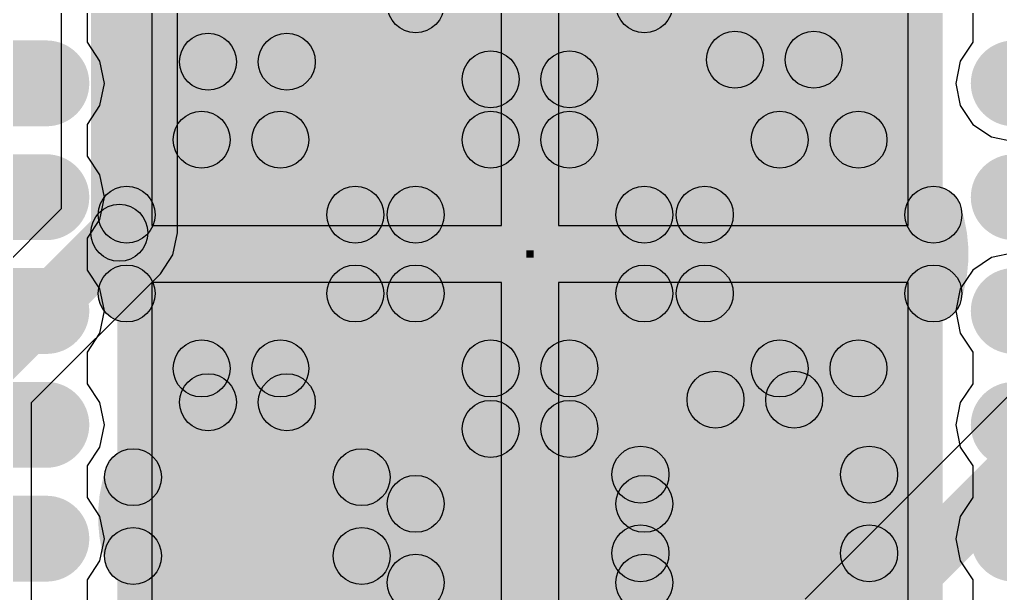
# Model space of a CAD drawing. Header units: millimetres. Extents: x -1.43 to 1.09, y -0.91 to 0.99.
# Drawn here: x -1.292 to -1.1563, y -0.0809 to -0.0015 of the extents above; entities that cross this region are included whole.
import ezdxf

# ---------------------------------------------------------------- set-up
doc = ezdxf.new("R2010")
doc.units = ezdxf.units.MM
doc.header["$MEASUREMENT"] = 0
for name, color, linetype in [('BottomLayer', 5, 'Continuous'), ('InternalPlane1', 76, 'Continuous'), ('InternalPlane2', 16, 'Continuous'), ('MultiLayer', 9, 'Continuous'), ('PadHoleLayer', 156, 'Continuous'), ('TopLayer', 1, 'Continuous'), ('TopPaste', 8, 'Continuous'), ('TopSolder', 216, 'Continuous'), ('ViaHoleLayer', 16, 'Continuous')]:
    doc.layers.add(name, color=color, linetype=linetype)

# ---------------------------------------------------------------- blocks, each defined once
blk = doc.blocks.new('RSM0032B_33')
at = {"layer": 'BottomLayer'}
h = blk.add_hatch(color=5, dxfattribs=at)
edge = h.paths.add_edge_path()
edge.add_arc((0, 0.04), 0.00787, 0, 360)
h = blk.add_hatch(color=5, dxfattribs=at)
edge = h.paths.add_edge_path()
edge.add_arc((-0.04, 0), 0.00787, 0, 360)
h = blk.add_hatch(color=5, dxfattribs=at)
edge = h.paths.add_edge_path()
edge.add_arc((0, 0), 0.00787, 0, 360)
h = blk.add_hatch(color=5, dxfattribs=at)
edge = h.paths.add_edge_path()
edge.add_arc((0.04, 0), 0.00787, 0, 360)
h = blk.add_hatch(color=5, dxfattribs=at)
edge = h.paths.add_edge_path()
edge.add_arc((0, -0.04), 0.00787, 0, 360)
at = {"layer": 'InternalPlane1'}
h = blk.add_hatch(color=76, dxfattribs=at)
edge = h.paths.add_edge_path()
edge.add_arc((-0.00545, 0.05582), 0.00394, 0, 360)
h = blk.add_hatch(color=76, dxfattribs=at)
edge = h.paths.add_edge_path()
edge.add_arc((0.00545, 0.05582), 0.00394, 0, 360)
h = blk.add_hatch(color=76, dxfattribs=at)
edge = h.paths.add_edge_path()
edge.add_arc((-0.01582, 0.04545), 0.00394, 0, 360)
h = blk.add_hatch(color=76, dxfattribs=at)
edge = h.paths.add_edge_path()
edge.add_arc((0.01582, 0.04545), 0.00394, 0, 360)
h = blk.add_hatch(color=76, dxfattribs=at)
edge = h.paths.add_edge_path()
edge.add_arc((-0.01582, 0.03455), 0.00394, 0, 360)
h = blk.add_hatch(color=76, dxfattribs=at)
edge = h.paths.add_edge_path()
edge.add_arc((0.01582, 0.03455), 0.00394, 0, 360)
h = blk.add_hatch(color=76, dxfattribs=at)
edge = h.paths.add_edge_path()
edge.add_arc((-0.00545, 0.02418), 0.00394, 0, 360)
h = blk.add_hatch(color=76, dxfattribs=at)
edge = h.paths.add_edge_path()
edge.add_arc((0.00545, 0.02418), 0.00394, 0, 360)
h = blk.add_hatch(color=76, dxfattribs=at)
edge = h.paths.add_edge_path()
edge.add_arc((-0.03455, 0.01582), 0.00394, 0, 360)
h = blk.add_hatch(color=76, dxfattribs=at)
edge = h.paths.add_edge_path()
edge.add_arc((-0.00545, 0.01582), 0.00394, 0, 360)
h = blk.add_hatch(color=76, dxfattribs=at)
edge = h.paths.add_edge_path()
edge.add_arc((0.00545, 0.01582), 0.00394, 0, 360)
h = blk.add_hatch(color=76, dxfattribs=at)
edge = h.paths.add_edge_path()
edge.add_arc((0.03455, 0.01582), 0.00394, 0, 360)
h = blk.add_hatch(color=76, dxfattribs=at)
edge = h.paths.add_edge_path()
edge.add_arc((0.04545, 0.01582), 0.00394, 0, 360)
h = blk.add_hatch(color=76, dxfattribs=at)
edge = h.paths.add_edge_path()
edge.add_arc((-0.02418, 0.00545), 0.00394, 0, 360)
h = blk.add_hatch(color=76, dxfattribs=at)
edge = h.paths.add_edge_path()
edge.add_arc((-0.01582, 0.00545), 0.00394, 0, 360)
h = blk.add_hatch(color=76, dxfattribs=at)
edge = h.paths.add_edge_path()
edge.add_arc((0.01582, 0.00545), 0.00394, 0, 360)
h = blk.add_hatch(color=76, dxfattribs=at)
edge = h.paths.add_edge_path()
edge.add_arc((0.02418, 0.00545), 0.00394, 0, 360)
h = blk.add_hatch(color=76, dxfattribs=at)
edge = h.paths.add_edge_path()
edge.add_arc((-0.02418, -0.00545), 0.00394, 0, 360)
h = blk.add_hatch(color=76, dxfattribs=at)
edge = h.paths.add_edge_path()
edge.add_arc((-0.01582, -0.00545), 0.00394, 0, 360)
h = blk.add_hatch(color=76, dxfattribs=at)
edge = h.paths.add_edge_path()
edge.add_arc((0.01582, -0.00545), 0.00394, 0, 360)
h = blk.add_hatch(color=76, dxfattribs=at)
edge = h.paths.add_edge_path()
edge.add_arc((0.02418, -0.00545), 0.00394, 0, 360)
h = blk.add_hatch(color=76, dxfattribs=at)
edge = h.paths.add_edge_path()
edge.add_arc((-0.03455, -0.01582), 0.00394, 0, 360)
h = blk.add_hatch(color=76, dxfattribs=at)
edge = h.paths.add_edge_path()
edge.add_arc((-0.00545, -0.01582), 0.00394, 0, 360)
h = blk.add_hatch(color=76, dxfattribs=at)
edge = h.paths.add_edge_path()
edge.add_arc((0.00545, -0.01582), 0.00394, 0, 360)
h = blk.add_hatch(color=76, dxfattribs=at)
edge = h.paths.add_edge_path()
edge.add_arc((0.03455, -0.01582), 0.00394, 0, 360)
h = blk.add_hatch(color=76, dxfattribs=at)
edge = h.paths.add_edge_path()
edge.add_arc((0.04545, -0.01582), 0.00394, 0, 360)
h = blk.add_hatch(color=76, dxfattribs=at)
edge = h.paths.add_edge_path()
edge.add_arc((-0.00545, -0.02418), 0.00394, 0, 360)
h = blk.add_hatch(color=76, dxfattribs=at)
edge = h.paths.add_edge_path()
edge.add_arc((0.00545, -0.02418), 0.00394, 0, 360)
h = blk.add_hatch(color=76, dxfattribs=at)
edge = h.paths.add_edge_path()
edge.add_arc((-0.01582, -0.03455), 0.00394, 0, 360)
h = blk.add_hatch(color=76, dxfattribs=at)
edge = h.paths.add_edge_path()
edge.add_arc((0.01582, -0.03455), 0.00394, 0, 360)
h = blk.add_hatch(color=76, dxfattribs=at)
edge = h.paths.add_edge_path()
edge.add_arc((-0.01582, -0.04545), 0.00394, 0, 360)
h = blk.add_hatch(color=76, dxfattribs=at)
edge = h.paths.add_edge_path()
edge.add_arc((0.01582, -0.04545), 0.00394, 0, 360)
h = blk.add_hatch(color=76, dxfattribs=at)
edge = h.paths.add_edge_path()
edge.add_arc((-0.00545, -0.05582), 0.00394, 0, 360)
h = blk.add_hatch(color=76, dxfattribs=at)
edge = h.paths.add_edge_path()
edge.add_arc((0.00545, -0.05582), 0.00394, 0, 360)
at = {"layer": 'InternalPlane2'}
h = blk.add_hatch(color=16, dxfattribs=at)
edge = h.paths.add_edge_path()
edge.add_arc((0, 0.04), 0.01575, 0, 360)
h = blk.add_hatch(color=16, dxfattribs=at)
edge = h.paths.add_edge_path()
edge.add_arc((-0.04, 0), 0.01575, 0, 360)
h = blk.add_hatch(color=16, dxfattribs=at)
edge = h.paths.add_edge_path()
edge.add_arc((0, 0), 0.01575, 0, 360)
h = blk.add_hatch(color=16, dxfattribs=at)
edge = h.paths.add_edge_path()
edge.add_arc((0.04, 0), 0.01575, 0, 360)
h = blk.add_hatch(color=16, dxfattribs=at)
edge = h.paths.add_edge_path()
edge.add_arc((0, -0.04), 0.01575, 0, 360)
at = {"layer": 'MultiLayer'}
h = blk.add_hatch(color=9, dxfattribs=at)
edge = h.paths.add_edge_path()
edge.add_arc((0, 0.04), 0.00787, 0, 360)
h = blk.add_hatch(color=9, dxfattribs=at)
edge = h.paths.add_edge_path()
edge.add_arc((-0.04, 0), 0.00787, 0, 360)
h = blk.add_hatch(color=9, dxfattribs=at)
edge = h.paths.add_edge_path()
edge.add_arc((0, 0), 0.00787, 0, 360)
h = blk.add_hatch(color=9, dxfattribs=at)
edge = h.paths.add_edge_path()
edge.add_arc((0.04, 0), 0.00787, 0, 360)
h = blk.add_hatch(color=9, dxfattribs=at)
edge = h.paths.add_edge_path()
edge.add_arc((0, -0.04), 0.00787, 0, 360)
at = {"layer": 'PadHoleLayer'}
h = blk.add_hatch(color=156, dxfattribs=at)
edge = h.paths.add_edge_path()
edge.add_arc((0, 0.04), 0.00591, 0, 360)
h = blk.add_hatch(color=156, dxfattribs=at)
edge = h.paths.add_edge_path()
edge.add_arc((0, 0), 0.00591, 0, 360)
h = blk.add_hatch(color=156, dxfattribs=at)
edge = h.paths.add_edge_path()
edge.add_arc((0.04, 0), 0.00591, 0, 360)
h = blk.add_hatch(color=156, dxfattribs=at)
edge = h.paths.add_edge_path()
edge.add_arc((0, -0.04), 0.00591, 0, 360)
at = {"layer": 'TopLayer'}
h = blk.add_hatch(color=1, dxfattribs=at)
edge = h.paths.add_edge_path()
edge.add_arc((-0.02362, 0.06693), 0.00394, 180, 360)
edge.add_line((-0.01969, 0.06693), (-0.01969, 0.08268))
edge.add_arc((-0.02362, 0.08268), 0.00394, 0, 180)
edge.add_line((-0.02756, 0.08268), (-0.02756, 0.06693))
h = blk.add_hatch(color=1, dxfattribs=at)
edge = h.paths.add_edge_path()
edge.add_arc((-0.00787, 0.06693), 0.00394, 180, 360)
edge.add_line((-0.00394, 0.06693), (-0.00394, 0.08268))
edge.add_arc((-0.00787, 0.08268), 0.00394, 0, 180)
edge.add_line((-0.01181, 0.08268), (-0.01181, 0.06693))
h = blk.add_hatch(color=1, dxfattribs=at)
edge = h.paths.add_edge_path()
edge.add_arc((0.00787, 0.06693), 0.00394, 180, 360)
edge.add_line((0.01181, 0.06693), (0.01181, 0.08268))
edge.add_arc((0.00787, 0.08268), 0.00394, 0, 180)
edge.add_line((0.00394, 0.08268), (0.00394, 0.06693))
h = blk.add_hatch(color=1, dxfattribs=at)
edge = h.paths.add_edge_path()
edge.add_arc((0.02362, 0.06693), 0.00394, 180, 360)
edge.add_line((0.02756, 0.06693), (0.02756, 0.08268))
edge.add_arc((0.02362, 0.08268), 0.00394, 0, 180)
edge.add_line((0.01969, 0.08268), (0.01969, 0.06693))
h = blk.add_hatch(color=1, dxfattribs=at)
edge = h.paths.add_edge_path()
edge.add_arc((0.03937, 0.06693), 0.00394, 180, 360)
edge.add_line((0.04331, 0.06693), (0.04331, 0.08268))
edge.add_arc((0.03937, 0.08268), 0.00394, 0, 180)
edge.add_line((0.03543, 0.08268), (0.03543, 0.06693))
blk.add_hatch(color=1, dxfattribs=at).paths.add_polyline_path([(-0.05512, 0.05512), (0.05512, 0.05512), (0.05512, -0.05512), (-0.05512, -0.05512)])
h = blk.add_hatch(color=1, dxfattribs=at)
edge = h.paths.add_edge_path()
edge.add_arc((0, 0.04), 0.00787, 0, 360)
h = blk.add_hatch(color=1, dxfattribs=at)
edge = h.paths.add_edge_path()
edge.add_arc((-0.04, 0), 0.00787, 0, 360)
h = blk.add_hatch(color=1, dxfattribs=at)
edge = h.paths.add_edge_path()
edge.add_arc((0, 0), 0.00787, 0, 360)
h = blk.add_hatch(color=1, dxfattribs=at)
edge = h.paths.add_edge_path()
edge.add_arc((0.04, 0), 0.00787, 0, 360)
h = blk.add_hatch(color=1, dxfattribs=at)
edge = h.paths.add_edge_path()
edge.add_arc((0, -0.04), 0.00787, 0, 360)
h = blk.add_hatch(color=1, dxfattribs=at)
edge = h.paths.add_edge_path()
edge.add_arc((-0.02362, -0.08268), 0.00394, 180, 360)
edge.add_line((-0.01969, -0.08268), (-0.01969, -0.06693))
edge.add_arc((-0.02362, -0.06693), 0.00394, 0, 180)
edge.add_line((-0.02756, -0.06693), (-0.02756, -0.08268))
h = blk.add_hatch(color=1, dxfattribs=at)
edge = h.paths.add_edge_path()
edge.add_arc((-0.00787, -0.08268), 0.00394, 180, 360)
edge.add_line((-0.00394, -0.08268), (-0.00394, -0.06693))
edge.add_arc((-0.00787, -0.06693), 0.00394, 0, 180)
edge.add_line((-0.01181, -0.06693), (-0.01181, -0.08268))
h = blk.add_hatch(color=1, dxfattribs=at)
edge = h.paths.add_edge_path()
edge.add_arc((0.00787, -0.08268), 0.00394, 180, 360)
edge.add_line((0.01181, -0.08268), (0.01181, -0.06693))
edge.add_arc((0.00787, -0.06693), 0.00394, 0, 180)
edge.add_line((0.00394, -0.06693), (0.00394, -0.08268))
h = blk.add_hatch(color=1, dxfattribs=at)
edge = h.paths.add_edge_path()
edge.add_arc((0.02362, -0.08268), 0.00394, 180, 360)
edge.add_line((0.02756, -0.08268), (0.02756, -0.06693))
edge.add_arc((0.02362, -0.06693), 0.00394, 0, 180)
edge.add_line((0.01969, -0.06693), (0.01969, -0.08268))
h = blk.add_hatch(color=1, dxfattribs=at)
edge = h.paths.add_edge_path()
edge.add_arc((0.03937, -0.08268), 0.00394, 180, 360)
edge.add_line((0.04331, -0.08268), (0.04331, -0.06693))
edge.add_arc((0.03937, -0.06693), 0.00394, 0, 180)
edge.add_line((0.03543, -0.06693), (0.03543, -0.08268))
at = {"layer": 'TopPaste'}
h = blk.add_hatch(color=8, dxfattribs=at)
edge = h.paths.add_edge_path()
edge.add_arc((-0.02362, 0.06693), 0.00394, 180, 360)
edge.add_line((-0.01969, 0.06693), (-0.01969, 0.08268))
edge.add_arc((-0.02362, 0.08268), 0.00394, 0, 180)
edge.add_line((-0.02756, 0.08268), (-0.02756, 0.06693))
h = blk.add_hatch(color=8, dxfattribs=at)
edge = h.paths.add_edge_path()
edge.add_arc((-0.00787, 0.06693), 0.00394, 180, 360)
edge.add_line((-0.00394, 0.06693), (-0.00394, 0.08268))
edge.add_arc((-0.00787, 0.08268), 0.00394, 0, 180)
edge.add_line((-0.01181, 0.08268), (-0.01181, 0.06693))
h = blk.add_hatch(color=8, dxfattribs=at)
edge = h.paths.add_edge_path()
edge.add_arc((0.00787, 0.06693), 0.00394, 180, 360)
edge.add_line((0.01181, 0.06693), (0.01181, 0.08268))
edge.add_arc((0.00787, 0.08268), 0.00394, 0, 180)
edge.add_line((0.00394, 0.08268), (0.00394, 0.06693))
h = blk.add_hatch(color=8, dxfattribs=at)
edge = h.paths.add_edge_path()
edge.add_arc((0.02362, 0.06693), 0.00394, 180, 360)
edge.add_line((0.02756, 0.06693), (0.02756, 0.08268))
edge.add_arc((0.02362, 0.08268), 0.00394, 0, 180)
edge.add_line((0.01969, 0.08268), (0.01969, 0.06693))
h = blk.add_hatch(color=8, dxfattribs=at)
edge = h.paths.add_edge_path()
edge.add_arc((0.03937, 0.06693), 0.00394, 180, 360)
edge.add_line((0.04331, 0.06693), (0.04331, 0.08268))
edge.add_arc((0.03937, 0.08268), 0.00394, 0, 180)
edge.add_line((0.03543, 0.08268), (0.03543, 0.06693))
blk.add_hatch(color=8, dxfattribs=at).paths.add_polyline_path([(-0.0005, 0.0005), (0.0005, 0.0005), (0.0005, -0.0005), (-0.0005, -0.0005)])
h = blk.add_hatch(color=8, dxfattribs=at)
edge = h.paths.add_edge_path()
edge.add_arc((-0.02362, -0.08268), 0.00394, 180, 360)
edge.add_line((-0.01969, -0.08268), (-0.01969, -0.06693))
edge.add_arc((-0.02362, -0.06693), 0.00394, 0, 180)
edge.add_line((-0.02756, -0.06693), (-0.02756, -0.08268))
h = blk.add_hatch(color=8, dxfattribs=at)
edge = h.paths.add_edge_path()
edge.add_arc((-0.00787, -0.08268), 0.00394, 180, 360)
edge.add_line((-0.00394, -0.08268), (-0.00394, -0.06693))
edge.add_arc((-0.00787, -0.06693), 0.00394, 0, 180)
edge.add_line((-0.01181, -0.06693), (-0.01181, -0.08268))
h = blk.add_hatch(color=8, dxfattribs=at)
edge = h.paths.add_edge_path()
edge.add_arc((0.00787, -0.08268), 0.00394, 180, 360)
edge.add_line((0.01181, -0.08268), (0.01181, -0.06693))
edge.add_arc((0.00787, -0.06693), 0.00394, 0, 180)
edge.add_line((0.00394, -0.06693), (0.00394, -0.08268))
h = blk.add_hatch(color=8, dxfattribs=at)
edge = h.paths.add_edge_path()
edge.add_arc((0.02362, -0.08268), 0.00394, 180, 360)
edge.add_line((0.02756, -0.08268), (0.02756, -0.06693))
edge.add_arc((0.02362, -0.06693), 0.00394, 0, 180)
edge.add_line((0.01969, -0.06693), (0.01969, -0.08268))
h = blk.add_hatch(color=8, dxfattribs=at)
edge = h.paths.add_edge_path()
edge.add_arc((0.03937, -0.08268), 0.00394, 180, 360)
edge.add_line((0.04331, -0.08268), (0.04331, -0.06693))
edge.add_arc((0.03937, -0.06693), 0.00394, 0, 180)
edge.add_line((0.03543, -0.06693), (0.03543, -0.08268))
at = {"layer": 'TopSolder'}
h = blk.add_hatch(color=216, dxfattribs=at)
edge = h.paths.add_edge_path()
edge.add_arc((-0.02362, 0.06693), 0.00594, 180, 360)
edge.add_line((-0.01768, 0.06693), (-0.01768, 0.08268))
edge.add_arc((-0.02362, 0.08268), 0.00594, 0, 180)
edge.add_line((-0.02956, 0.08268), (-0.02956, 0.06693))
h = blk.add_hatch(color=216, dxfattribs=at)
edge = h.paths.add_edge_path()
edge.add_arc((-0.00787, 0.06693), 0.00594, 180, 360)
edge.add_line((-0.00194, 0.06693), (-0.00194, 0.08268))
edge.add_arc((-0.00787, 0.08268), 0.00594, 0, 180)
edge.add_line((-0.01381, 0.08268), (-0.01381, 0.06693))
h = blk.add_hatch(color=216, dxfattribs=at)
edge = h.paths.add_edge_path()
edge.add_arc((0.00787, 0.06693), 0.00594, 180, 360)
edge.add_line((0.01381, 0.06693), (0.01381, 0.08268))
edge.add_arc((0.00787, 0.08268), 0.00594, 0, 180)
edge.add_line((0.00194, 0.08268), (0.00194, 0.06693))
h = blk.add_hatch(color=216, dxfattribs=at)
edge = h.paths.add_edge_path()
edge.add_arc((0.02362, 0.06693), 0.00594, 180, 360)
edge.add_line((0.02956, 0.06693), (0.02956, 0.08268))
edge.add_arc((0.02362, 0.08268), 0.00594, 0, 180)
edge.add_line((0.01769, 0.08268), (0.01769, 0.06693))
h = blk.add_hatch(color=216, dxfattribs=at)
edge = h.paths.add_edge_path()
edge.add_arc((0.03937, 0.06693), 0.00594, 180, 360)
edge.add_line((0.04531, 0.06693), (0.04531, 0.08268))
edge.add_arc((0.03937, 0.08268), 0.00594, 0, 180)
edge.add_line((0.03343, 0.08268), (0.03343, 0.06693))
blk.add_hatch(color=216, dxfattribs=at).paths.add_polyline_path([(-0.05712, 0.05712), (0.05712, 0.05712), (0.05712, -0.05712), (-0.05712, -0.05712)])
h = blk.add_hatch(color=216, dxfattribs=at)
edge = h.paths.add_edge_path()
edge.add_arc((0, 0.04), 0.00987, 0, 360)
h = blk.add_hatch(color=216, dxfattribs=at)
edge = h.paths.add_edge_path()
edge.add_arc((-0.04, 0), 0.00987, 0, 360)
h = blk.add_hatch(color=216, dxfattribs=at)
edge = h.paths.add_edge_path()
edge.add_arc((0, 0), 0.00987, 0, 360)
h = blk.add_hatch(color=216, dxfattribs=at)
edge = h.paths.add_edge_path()
edge.add_arc((0.04, 0), 0.00987, 0, 360)
h = blk.add_hatch(color=216, dxfattribs=at)
edge = h.paths.add_edge_path()
edge.add_arc((0, -0.04), 0.00987, 0, 360)
h = blk.add_hatch(color=216, dxfattribs=at)
edge = h.paths.add_edge_path()
edge.add_arc((-0.02362, -0.08268), 0.00594, 180, 360)
edge.add_line((-0.01768, -0.08268), (-0.01768, -0.06693))
edge.add_arc((-0.02362, -0.06693), 0.00594, 0, 180)
edge.add_line((-0.02956, -0.06693), (-0.02956, -0.08268))
h = blk.add_hatch(color=216, dxfattribs=at)
edge = h.paths.add_edge_path()
edge.add_arc((-0.00787, -0.08268), 0.00594, 180, 360)
edge.add_line((-0.00194, -0.08268), (-0.00194, -0.06693))
edge.add_arc((-0.00787, -0.06693), 0.00594, 0, 180)
edge.add_line((-0.01381, -0.06693), (-0.01381, -0.08268))
h = blk.add_hatch(color=216, dxfattribs=at)
edge = h.paths.add_edge_path()
edge.add_arc((0.00787, -0.08268), 0.00594, 180, 360)
edge.add_line((0.01381, -0.08268), (0.01381, -0.06693))
edge.add_arc((0.00787, -0.06693), 0.00594, 0, 180)
edge.add_line((0.00194, -0.06693), (0.00194, -0.08268))
h = blk.add_hatch(color=216, dxfattribs=at)
edge = h.paths.add_edge_path()
edge.add_arc((0.02362, -0.08268), 0.00594, 180, 360)
edge.add_line((0.02956, -0.08268), (0.02956, -0.06693))
edge.add_arc((0.02362, -0.06693), 0.00594, 0, 180)
edge.add_line((0.01769, -0.06693), (0.01769, -0.08268))
h = blk.add_hatch(color=216, dxfattribs=at)
edge = h.paths.add_edge_path()
edge.add_arc((0.03937, -0.08268), 0.00594, 180, 360)
edge.add_line((0.04531, -0.08268), (0.04531, -0.06693))
edge.add_arc((0.03937, -0.06693), 0.00594, 0, 180)
edge.add_line((0.03343, -0.06693), (0.03343, -0.08268))
at = {"layer": 'InternalPlane1', "const_width": 0.00787}
for points in [[(-0.00545, 0.05582, -0.167343), (0.00545, 0.05582)], [(-0.01582, 0.03455, -0.167343), (-0.01582, 0.04545)], [(0.01582, 0.04545, -0.167343), (0.01582, 0.03455)], [(0.00545, 0.02418, -0.167343), (-0.00545, 0.02418)], [(-0.04545, 0.01582, -0.167343), (-0.03455, 0.01582)], [(-0.00545, 0.01582, -0.167343), (0.00545, 0.01582)], [(0.03455, 0.01582, -0.167343), (0.04545, 0.01582)], [(-0.02418, 0.00545, -0.167343), (-0.02418, -0.00545)], [(-0.01582, -0.00545, -0.167343), (-0.01582, 0.00545)], [(0.01582, 0.00545, -0.167343), (0.01582, -0.00545)], [(0.02418, -0.00545, -0.167343), (0.02418, 0.00545)], [(-0.03455, -0.01582, -0.167343), (-0.04545, -0.01582)], [(0.00545, -0.01582, -0.167343), (-0.00545, -0.01582)], [(0.04545, -0.01582, -0.167343), (0.03455, -0.01582)], [(-0.00545, -0.02418, -0.167343), (0.00545, -0.02418)], [(-0.01582, -0.04545, -0.167343), (-0.01582, -0.03455)], [(0.01582, -0.03455, -0.167343), (0.01582, -0.04545)], [(0.00545, -0.05582, -0.167343), (-0.00545, -0.05582)]]:
    blk.add_lwpolyline(points, format="xyb", dxfattribs=at)
at = {"layer": 'InternalPlane1'}
for centre in [(-0.00545, 0.05582), (0.00545, 0.05582), (-0.01582, 0.04545), (0.01582, 0.04545), (-0.01582, 0.03455), (0.01582, 0.03455), (-0.00545, 0.02418), (0.00545, 0.02418), (-0.03455, 0.01582), (-0.00545, 0.01582), (0.00545, 0.01582), (0.03455, 0.01582), (0.04545, 0.01582), (-0.02418, 0.00545), (-0.01582, 0.00545), (0.01582, 0.00545), (0.02418, 0.00545), (-0.02418, -0.00545), (-0.01582, -0.00545), (0.01582, -0.00545), (0.02418, -0.00545), (-0.03455, -0.01582), (-0.00545, -0.01582), (0.00545, -0.01582), (0.03455, -0.01582), (0.04545, -0.01582), (-0.00545, -0.02418), (0.00545, -0.02418), (-0.01582, -0.03455), (0.01582, -0.03455), (-0.01582, -0.04545), (0.01582, -0.04545), (-0.00545, -0.05582), (0.00545, -0.05582)]:
    blk.add_circle(centre, 0.00394, dxfattribs=at)
at = {"layer": 'TopPaste'}
for p, q in [((-0.00394, 0.05232), (-0.05232, 0.05232)), ((-0.00394, 0.00394), (-0.00394, 0.05232)), ((0.00394, 0.05232), (0.00394, 0.00394)), ((0.05232, 0.05232), (0.00394, 0.05232)), ((-0.05232, 0.00394), (-0.00394, 0.00394)), ((0.00394, 0.00394), (0.05232, 0.00394)), ((-0.00394, -0.00394), (-0.05232, -0.00394)), ((-0.00394, -0.05232), (-0.00394, -0.00394)), ((0.00394, -0.00394), (0.00394, -0.05232)), ((0.05232, -0.00394), (0.00394, -0.00394)), ((-0.05232, -0.05232), (-0.00394, -0.05232)), ((0.00394, -0.05232), (0.05232, -0.05232))]:
    blk.add_line(p, q, dxfattribs=at)

msp = doc.modelspace()

# ---------------------------------------------------------------- hatches: boundary and pattern name
at = {"layer": 'BottomLayer'}
for points in [[(-1.27424, -0.03102), (-1.28212, -0.03102), (-1.28212, 0.03979), (-1.27424, 0.03979)], [(-1.29558, -0.05398), (-1.30114, -0.04841), (-1.28096, -0.02823), (-1.27539, -0.0338)], [(-1.17716, -0.0925), (-1.18273, -0.08693), (-1.13486, -0.03906), (-1.12929, -0.04463)]]:
    msp.add_hatch(color=5, dxfattribs=at).paths.add_polyline_path(points)
h = msp.add_hatch(color=5, dxfattribs=at)
edge = h.paths.add_edge_path()
edge.add_arc((-1.27818, -0.03102), 0.00394, 0, 360)
h = msp.add_hatch(color=5, dxfattribs=at)
edge = h.paths.add_edge_path()
edge.add_arc((-1.27818, -0.03102), 0.00394, 0, 360)
h = msp.add_hatch(color=5, dxfattribs=at)
edge = h.paths.add_edge_path()
edge.add_arc((-1.26046, -0.07028), 0.00984, 0, 360)
h = msp.add_hatch(color=5, dxfattribs=at)
edge = h.paths.add_edge_path()
edge.add_arc((-1.19025, -0.06992), 0.00984, 0, 360)
at = {"layer": 'InternalPlane1'}
h = msp.add_hatch(color=76, dxfattribs=at)
edge = h.paths.add_edge_path()
edge.add_arc((-1.26591, -0.00736), 0.00394, 0, 360)
h = msp.add_hatch(color=76, dxfattribs=at)
edge = h.paths.add_edge_path()
edge.add_arc((-1.25501, -0.00736), 0.00394, 0, 360)
h = msp.add_hatch(color=76, dxfattribs=at)
edge = h.paths.add_edge_path()
edge.add_arc((-1.19299, -0.00708), 0.00394, 0, 360)
h = msp.add_hatch(color=76, dxfattribs=at)
edge = h.paths.add_edge_path()
edge.add_arc((-1.18209, -0.00708), 0.00394, 0, 360)
h = msp.add_hatch(color=76, dxfattribs=at)
edge = h.paths.add_edge_path()
edge.add_arc((-1.19569, -0.0541), 0.00394, 0, 360)
h = msp.add_hatch(color=76, dxfattribs=at)
edge = h.paths.add_edge_path()
edge.add_arc((-1.1848, -0.0541), 0.00394, 0, 360)
h = msp.add_hatch(color=76, dxfattribs=at)
edge = h.paths.add_edge_path()
edge.add_arc((-1.26591, -0.05446), 0.00394, 0, 360)
h = msp.add_hatch(color=76, dxfattribs=at)
edge = h.paths.add_edge_path()
edge.add_arc((-1.25501, -0.05446), 0.00394, 0, 360)
h = msp.add_hatch(color=76, dxfattribs=at)
edge = h.paths.add_edge_path()
edge.add_arc((-1.27628, -0.06483), 0.00394, 0, 360)
h = msp.add_hatch(color=76, dxfattribs=at)
edge = h.paths.add_edge_path()
edge.add_arc((-1.24464, -0.06483), 0.00394, 0, 360)
h = msp.add_hatch(color=76, dxfattribs=at)
edge = h.paths.add_edge_path()
edge.add_arc((-1.20607, -0.06447), 0.00394, 0, 360)
h = msp.add_hatch(color=76, dxfattribs=at)
edge = h.paths.add_edge_path()
edge.add_arc((-1.17443, -0.06447), 0.00394, 0, 360)
h = msp.add_hatch(color=76, dxfattribs=at)
edge = h.paths.add_edge_path()
edge.add_arc((-1.27628, -0.07573), 0.00394, 0, 360)
h = msp.add_hatch(color=76, dxfattribs=at)
edge = h.paths.add_edge_path()
edge.add_arc((-1.24464, -0.07573), 0.00394, 0, 360)
h = msp.add_hatch(color=76, dxfattribs=at)
edge = h.paths.add_edge_path()
edge.add_arc((-1.20607, -0.07536), 0.00394, 0, 360)
h = msp.add_hatch(color=76, dxfattribs=at)
edge = h.paths.add_edge_path()
edge.add_arc((-1.17443, -0.07536), 0.00394, 0, 360)
at = {"layer": 'InternalPlane2'}
h = msp.add_hatch(color=16, dxfattribs=at)
edge = h.paths.add_edge_path()
edge.add_arc((-1.18754, 0.00874), 0.01575, 0, 360)
h = msp.add_hatch(color=16, dxfattribs=at)
edge = h.paths.add_edge_path()
edge.add_arc((-1.26046, 0.00846), 0.01575, 0, 360)
h = msp.add_hatch(color=16, dxfattribs=at)
edge = h.paths.add_edge_path()
edge.add_arc((-1.19025, -0.06992), 0.01575, 0, 360)
h = msp.add_hatch(color=16, dxfattribs=at)
edge = h.paths.add_edge_path()
edge.add_arc((-1.26046, -0.07028), 0.01575, 0, 360)
at = {"layer": 'TopLayer'}
h = msp.add_hatch(color=1, dxfattribs=at)
edge = h.paths.add_edge_path()
edge.add_arc((-1.26046, -0.07028), 0.00984, 0, 360)
h = msp.add_hatch(color=1, dxfattribs=at)
edge = h.paths.add_edge_path()
edge.add_arc((-1.19025, -0.06992), 0.00984, 0, 360)
at = {"layer": 'ViaHoleLayer'}
h = msp.add_hatch(color=16, dxfattribs=at)
edge = h.paths.add_edge_path()
edge.add_arc((-1.26046, -0.07028), 0.00591, 0, 360)
h = msp.add_hatch(color=16, dxfattribs=at)
edge = h.paths.add_edge_path()
edge.add_arc((-1.19025, -0.06992), 0.00591, 0, 360)

# ---------------------------------------------------------------- linework, layer by layer
at = {"layer": 'BottomLayer'}
for p, q in [((-1.27015, -0.03102), (-1.27015, 0.03979)), ((-1.28621, 0.03331), (-1.28621, -0.02769)), ((-1.28621, -0.02769), (-1.30404, -0.04552)), ((-1.27076, -0.03409), (-1.27015, -0.03102)), ((-1.2725, -0.03669), (-1.27076, -0.03409)), ((-1.13775, -0.03617), (-1.18327, -0.08169)), ((-1.29033, -0.05452), (-1.2725, -0.03669)), ((-1.2725, -0.03669), (-1.2725, -0.03669)), ((-1.29033, -0.16246), (-1.29033, -0.05452))]:
    msp.add_line(p, q, dxfattribs=at)
msp.add_circle((-1.27818, -0.03102), 0.00394, dxfattribs=at)
msp.add_circle((-1.27818, -0.03102), 0.00394, dxfattribs=at)
at = {"layer": 'InternalPlane1', "const_width": 0.00787}
for points in [[(-1.25501, -0.00736, -0.167343), (-1.26591, -0.00736)], [(-1.18209, -0.00708, -0.167343), (-1.19299, -0.00708)], [(-1.26591, -0.05446, -0.167343), (-1.25501, -0.05446)], [(-1.19569, -0.0541, -0.167343), (-1.1848, -0.0541)], [(-1.27628, -0.07573, -0.167343), (-1.27628, -0.06483)], [(-1.24464, -0.06483, -0.167343), (-1.24464, -0.07573)], [(-1.20607, -0.07536, -0.167343), (-1.20607, -0.06447)], [(-1.17443, -0.06447, -0.167343), (-1.17443, -0.07536)]]:
    msp.add_lwpolyline(points, format="xyb", dxfattribs=at)
at = {"layer": 'InternalPlane1'}
for centre in [(-1.26591, -0.00736), (-1.25501, -0.00736), (-1.19299, -0.00708), (-1.18209, -0.00708), (-1.19569, -0.0541), (-1.1848, -0.0541), (-1.26591, -0.05446), (-1.25501, -0.05446), (-1.27628, -0.06483), (-1.24464, -0.06483), (-1.20607, -0.06447), (-1.17443, -0.06447), (-1.27628, -0.07573), (-1.24464, -0.07573), (-1.20607, -0.07536), (-1.17443, -0.07536)]:
    msp.add_circle(centre, 0.00394, dxfattribs=at)
at = {"layer": 'TopLayer'}
for p, q in [((-1.2826, -0.00467), (-1.2826, -0.00027)), ((-1.1601, -0.00028), (-1.1601, -0.00467)), ((-1.28086, -0.00727), (-1.2826, -0.00467)), ((-1.1601, -0.00467), (-1.16184, -0.00727)), ((-1.28025, -0.01035), (-1.28086, -0.00727)), ((-1.16184, -0.00727), (-1.16245, -0.01035)), ((-1.28086, -0.01342), (-1.28025, -0.01035)), ((-1.16245, -0.01035), (-1.16184, -0.01342)), ((-1.2826, -0.01602), (-1.28086, -0.01342)), ((-1.16184, -0.01342), (-1.1601, -0.01602)), ((-1.2826, -0.02042), (-1.2826, -0.01602)), ((-1.1601, -0.01602), (-1.1575, -0.01776)), ((-1.1575, -0.01776), (-1.15442, -0.01837)), ((-1.28086, -0.02302), (-1.2826, -0.02042)), ((-1.28025, -0.02609), (-1.28086, -0.02302)), ((-1.28086, -0.02917), (-1.28025, -0.02609)), ((-1.2826, -0.03177), (-1.28086, -0.02917)), ((-1.2826, -0.03617), (-1.2826, -0.03177)), ((-1.15442, -0.03381), (-1.1575, -0.03442)), ((-1.1575, -0.03442), (-1.1601, -0.03617)), ((-1.28086, -0.03877), (-1.2826, -0.03617)), ((-1.1601, -0.03617), (-1.16184, -0.03877)), ((-1.28025, -0.04184), (-1.28086, -0.03877)), ((-1.16184, -0.03877), (-1.16245, -0.04184)), ((-1.28086, -0.04491), (-1.28025, -0.04184)), ((-1.16245, -0.04184), (-1.16184, -0.04491)), ((-1.2826, -0.04752), (-1.28086, -0.04491)), ((-1.16184, -0.04491), (-1.1601, -0.04752)), ((-1.2826, -0.05191), (-1.2826, -0.04752)), ((-1.1601, -0.04752), (-1.1601, -0.05191)), ((-1.28086, -0.05452), (-1.2826, -0.05191)), ((-1.1601, -0.05191), (-1.16184, -0.05452)), ((-1.28025, -0.05759), (-1.28086, -0.05452)), ((-1.16184, -0.05452), (-1.16245, -0.05759)), ((-1.28086, -0.06066), (-1.28025, -0.05759)), ((-1.16245, -0.05759), (-1.16184, -0.06066)), ((-1.2826, -0.06327), (-1.28086, -0.06066)), ((-1.16184, -0.06066), (-1.1601, -0.06327)), ((-1.2826, -0.06766), (-1.2826, -0.06327)), ((-1.1601, -0.06327), (-1.1601, -0.06766)), ((-1.28086, -0.07027), (-1.2826, -0.06766)), ((-1.1601, -0.06766), (-1.16184, -0.07027)), ((-1.28025, -0.07334), (-1.28086, -0.07027)), ((-1.16184, -0.07027), (-1.16245, -0.07334)), ((-1.28086, -0.07641), (-1.28025, -0.07334)), ((-1.16245, -0.07334), (-1.16184, -0.07641)), ((-1.2826, -0.07902), (-1.28086, -0.07641)), ((-1.16184, -0.07641), (-1.1601, -0.07902)), ((-1.2826, -0.08341), (-1.2826, -0.07902)), ((-1.1601, -0.07902), (-1.1601, -0.08341))]:
    msp.add_line(p, q, dxfattribs=at)

# ---------------------------------------------------------------- block references
at = {"rotation": 270}
msp.add_blockref('RSM0032B_33', (-1.22135, -0.03397), dxfattribs=at)

doc.saveas('drawing.dxf')
